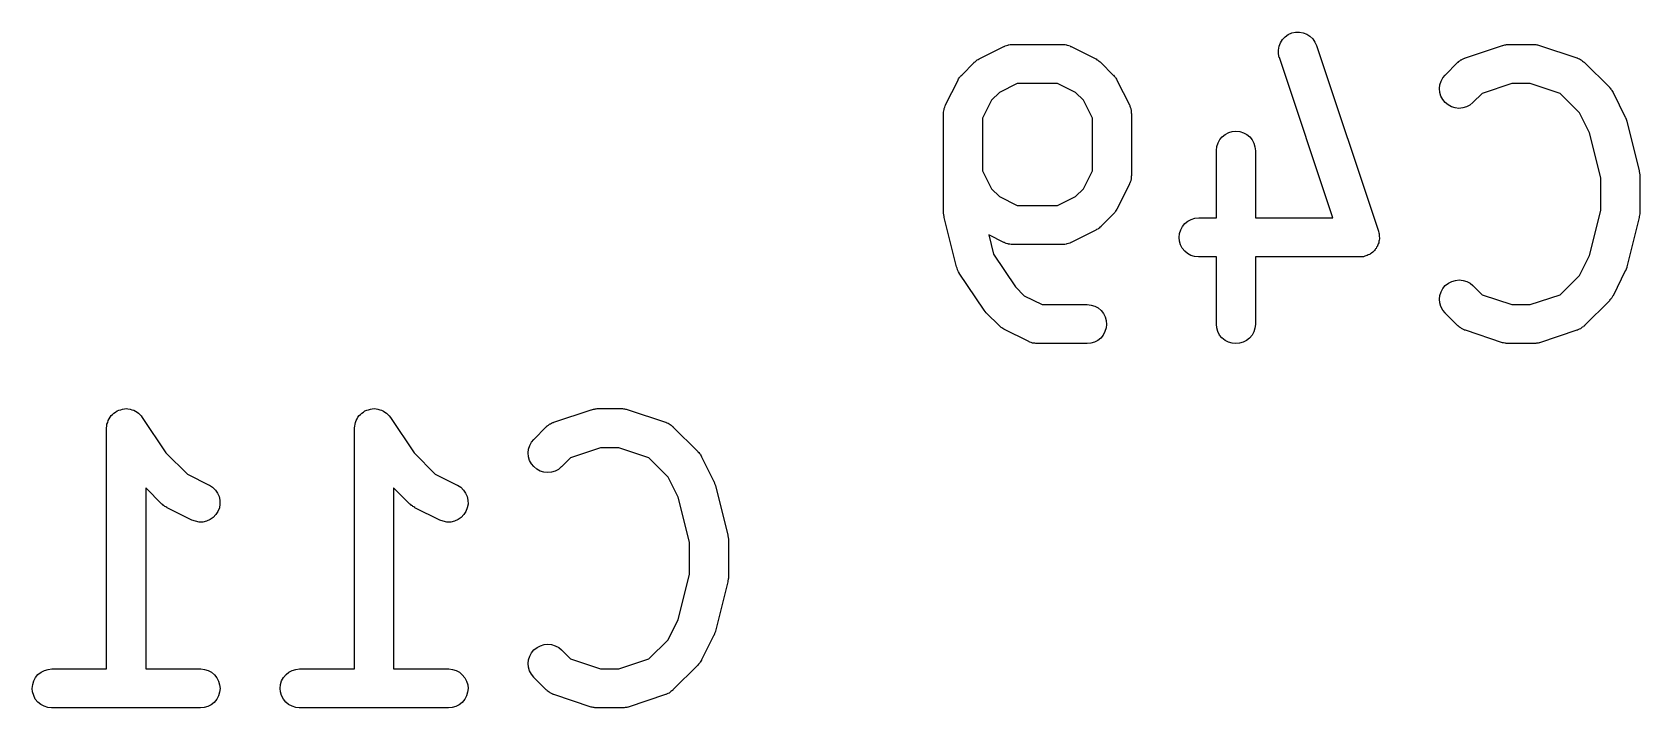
# Model space of a CAD drawing. Extents: x 131.3 to 160.3, y -137 to -94.4.
# Drawn here: x 134.96 to 141.14, y -105.93 to -103.33 of the extents above; entities that cross this region are included whole.
import ezdxf

# ---------------------------------------------------------------- set-up
doc = ezdxf.new("R2010")
doc.units = 0
doc.layers.add('BLACK', color=7, linetype='CONTINUOUS')

msp = doc.modelspace()

# ---------------------------------------------------------------- linework, layer by layer
at = {"layer": 'BLACK', "linetype": 'CONTINUOUS'}
for p, q in [((139.765, -103.358), (139.775, -103.348)), ((139.775, -103.348), (139.787, -103.339)), ((139.787, -103.339), (139.801, -103.333)), ((139.801, -103.333), (139.815, -103.33)), ((139.815, -103.33), (139.83, -103.33)), ((139.83, -103.33), (139.844, -103.333)), ((139.844, -103.333), (139.858, -103.338)), ((139.858, -103.338), (139.87, -103.346)), ((139.87, -103.346), (139.881, -103.356)), ((138.6, -103.433), (138.695, -103.385)), ((138.695, -103.385), (138.696, -103.385)), ((138.696, -103.385), (138.698, -103.384)), ((138.698, -103.384), (138.7, -103.383)), ((138.7, -103.383), (138.705, -103.382)), ((138.705, -103.382), (138.71, -103.38)), ((138.71, -103.38), (138.712, -103.379)), ((138.712, -103.379), (138.714, -103.379)), ((138.714, -103.379), (138.719, -103.378)), ((138.719, -103.378), (138.724, -103.378)), ((138.724, -103.378), (138.726, -103.378)), ((138.726, -103.378), (138.729, -103.377)), ((138.729, -103.377), (138.919, -103.377)), ((138.919, -103.377), (138.92, -103.377)), ((138.92, -103.377), (138.922, -103.378)), ((138.922, -103.378), (138.924, -103.378)), ((138.924, -103.378), (138.93, -103.378)), ((138.93, -103.378), (138.935, -103.379)), ((138.935, -103.379), (138.937, -103.38)), ((138.937, -103.38), (138.939, -103.38)), ((138.939, -103.38), (138.944, -103.382)), ((138.944, -103.382), (138.949, -103.383)), ((138.949, -103.383), (138.951, -103.385)), ((138.951, -103.385), (138.953, -103.385)), ((138.953, -103.385), (139.048, -103.433)), ((139.749, -103.399), (139.752, -103.384)), ((139.749, -103.413), (139.749, -103.399)), ((139.752, -103.427), (139.749, -103.413)), ((139.752, -103.384), (139.757, -103.371)), ((139.757, -103.371), (139.765, -103.358)), ((139.881, -103.356), (139.889, -103.368)), ((139.889, -103.368), (139.895, -103.381)), ((139.895, -103.381), (140.133, -104.095)), ((140.467, -103.429), (140.61, -103.381)), ((140.61, -103.381), (140.611, -103.381)), ((140.611, -103.381), (140.615, -103.38)), ((140.615, -103.38), (140.619, -103.379)), ((140.619, -103.379), (140.622, -103.379)), ((140.622, -103.379), (140.625, -103.378)), ((140.625, -103.378), (140.629, -103.378)), ((140.629, -103.378), (140.633, -103.377)), ((140.633, -103.377), (140.729, -103.377)), ((140.729, -103.377), (140.73, -103.377)), ((140.73, -103.377), (140.734, -103.378)), ((140.734, -103.378), (140.738, -103.378)), ((140.738, -103.378), (140.741, -103.379)), ((140.741, -103.379), (140.744, -103.379)), ((140.744, -103.379), (140.748, -103.38)), ((140.748, -103.38), (140.752, -103.381)), ((140.752, -103.381), (140.895, -103.429)), ((138.533, -103.495), (138.58, -103.447)), ((138.58, -103.447), (138.581, -103.446)), ((138.581, -103.446), (138.584, -103.444)), ((138.584, -103.444), (138.587, -103.441)), ((138.587, -103.441), (138.59, -103.439)), ((138.59, -103.439), (138.592, -103.437)), ((138.592, -103.437), (138.596, -103.435)), ((138.596, -103.435), (138.6, -103.433)), ((139.048, -103.433), (139.049, -103.433)), ((139.049, -103.433), (139.052, -103.436)), ((139.052, -103.436), (139.056, -103.438)), ((139.056, -103.438), (139.058, -103.44)), ((139.058, -103.44), (139.061, -103.441)), ((139.061, -103.441), (139.064, -103.444)), ((139.064, -103.444), (139.067, -103.447)), ((139.067, -103.447), (139.115, -103.495)), ((139.753, -103.428), (139.752, -103.427)), ((139.958, -104.044), (139.753, -103.428)), ((140.39, -103.495), (140.437, -103.447)), ((140.437, -103.447), (140.438, -103.446)), ((140.438, -103.446), (140.44, -103.445)), ((140.44, -103.445), (140.441, -103.443)), ((140.441, -103.443), (140.446, -103.44)), ((140.446, -103.44), (140.45, -103.437)), ((140.45, -103.437), (140.452, -103.436)), ((140.452, -103.436), (140.453, -103.435)), ((140.453, -103.435), (140.458, -103.433)), ((140.458, -103.433), (140.463, -103.43)), ((140.463, -103.43), (140.465, -103.43)), ((140.465, -103.43), (140.467, -103.429)), ((140.895, -103.429), (140.896, -103.429)), ((140.896, -103.429), (140.898, -103.43)), ((140.898, -103.43), (140.9, -103.431)), ((140.9, -103.431), (140.905, -103.433)), ((140.905, -103.433), (140.909, -103.435)), ((140.909, -103.435), (140.911, -103.437)), ((140.911, -103.437), (140.913, -103.438)), ((140.913, -103.438), (140.917, -103.441)), ((140.917, -103.441), (140.921, -103.444)), ((140.921, -103.444), (140.923, -103.446)), ((140.923, -103.446), (140.924, -103.447)), ((140.924, -103.447), (141.02, -103.542)), ((138.471, -103.609), (138.519, -103.514)), ((138.519, -103.513), (138.521, -103.51)), ((138.519, -103.514), (138.519, -103.513)), ((138.521, -103.51), (138.523, -103.506)), ((138.523, -103.506), (138.525, -103.503)), ((138.525, -103.503), (138.527, -103.501)), ((138.527, -103.501), (138.53, -103.498)), ((138.53, -103.498), (138.533, -103.495)), ((138.746, -103.527), (138.678, -103.562)), ((138.901, -103.527), (138.746, -103.527)), ((138.97, -103.562), (138.901, -103.527)), ((139.115, -103.495), (139.116, -103.495)), ((139.116, -103.495), (139.118, -103.499)), ((139.118, -103.499), (139.121, -103.502)), ((139.121, -103.502), (139.123, -103.504)), ((139.123, -103.504), (139.125, -103.507)), ((139.125, -103.507), (139.127, -103.511)), ((139.127, -103.511), (139.129, -103.514)), ((139.129, -103.514), (139.177, -103.609)), ((140.368, -103.547), (140.369, -103.533)), ((140.369, -103.533), (140.374, -103.519)), ((140.374, -103.519), (140.381, -103.506)), ((140.381, -103.506), (140.39, -103.495)), ((140.646, -103.527), (140.531, -103.566)), ((140.716, -103.527), (140.646, -103.527)), ((140.831, -103.566), (140.716, -103.527)), ((138.647, -103.592), (138.613, -103.661)), ((138.678, -103.562), (138.647, -103.592)), ((139, -103.592), (138.97, -103.562)), ((139.035, -103.661), (139, -103.592)), ((140.369, -103.562), (140.368, -103.547)), ((140.373, -103.576), (140.369, -103.562)), ((140.38, -103.589), (140.373, -103.576)), ((140.389, -103.6), (140.38, -103.589)), ((140.531, -103.566), (140.496, -103.601)), ((140.905, -103.64), (140.831, -103.566)), ((141.02, -103.542), (141.02, -103.543)), ((141.02, -103.543), (141.023, -103.546)), ((141.023, -103.546), (141.026, -103.549)), ((141.026, -103.549), (141.028, -103.552)), ((141.028, -103.552), (141.03, -103.554)), ((141.03, -103.554), (141.032, -103.558)), ((141.032, -103.558), (141.034, -103.562)), ((141.034, -103.562), (141.081, -103.657)), ((138.463, -103.637), (138.464, -103.632)), ((138.463, -103.64), (138.463, -103.637)), ((138.463, -103.642), (138.463, -103.64)), ((138.463, -103.643), (138.463, -103.642)), ((138.463, -104.024), (138.463, -103.643)), ((138.464, -103.632), (138.465, -103.627)), ((138.465, -103.625), (138.466, -103.623)), ((138.465, -103.627), (138.465, -103.625)), ((138.466, -103.623), (138.468, -103.618)), ((138.468, -103.618), (138.469, -103.613)), ((138.469, -103.613), (138.47, -103.611)), ((138.47, -103.611), (138.471, -103.609)), ((138.613, -103.661), (138.613, -103.863)), ((139.035, -103.863), (139.035, -103.661)), ((139.177, -103.609), (139.177, -103.61)), ((139.177, -103.61), (139.178, -103.612)), ((139.178, -103.612), (139.179, -103.614)), ((139.179, -103.614), (139.18, -103.619)), ((139.18, -103.619), (139.182, -103.624)), ((139.182, -103.624), (139.182, -103.626)), ((139.182, -103.626), (139.183, -103.628)), ((139.183, -103.628), (139.184, -103.633)), ((139.184, -103.633), (139.184, -103.638)), ((139.184, -103.638), (139.184, -103.641)), ((139.184, -103.641), (139.185, -103.643)), ((139.185, -103.643), (139.185, -103.881)), ((140.401, -103.61), (140.389, -103.6)), ((140.414, -103.617), (140.401, -103.61)), ((140.428, -103.621), (140.414, -103.617)), ((140.442, -103.623), (140.428, -103.621)), ((140.457, -103.621), (140.442, -103.623)), ((140.471, -103.617), (140.457, -103.621)), ((140.484, -103.611), (140.471, -103.617)), ((140.495, -103.601), (140.484, -103.611)), ((140.496, -103.601), (140.495, -103.601)), ((140.944, -103.717), (140.905, -103.64)), ((141.081, -103.657), (141.082, -103.658)), ((141.082, -103.658), (141.082, -103.658)), ((141.082, -103.658), (141.082, -103.658)), ((141.082, -103.658), (141.084, -103.665)), ((139.533, -103.732), (139.545, -103.723)), ((139.545, -103.723), (139.558, -103.716)), ((139.558, -103.716), (139.572, -103.712)), ((139.572, -103.712), (139.586, -103.711)), ((139.586, -103.711), (139.601, -103.712)), ((139.601, -103.712), (139.615, -103.717)), ((139.615, -103.717), (139.628, -103.724)), ((140.987, -103.89), (140.944, -103.717)), ((141.084, -103.665), (141.087, -103.672)), ((141.087, -103.672), (141.087, -103.672)), ((141.087, -103.672), (141.087, -103.672)), ((141.087, -103.672), (141.135, -103.863)), ((139.511, -103.785), (139.512, -103.77)), ((139.512, -103.77), (139.517, -103.756)), ((139.517, -103.756), (139.524, -103.743)), ((139.524, -103.743), (139.533, -103.732)), ((139.628, -103.724), (139.639, -103.733)), ((139.639, -103.733), (139.648, -103.744)), ((139.648, -103.744), (139.655, -103.757)), ((139.655, -103.757), (139.659, -103.771)), ((139.659, -103.771), (139.661, -103.786)), ((139.511, -103.786), (139.511, -103.785)), ((139.511, -104.044), (139.511, -103.786)), ((139.661, -103.786), (139.661, -104.044)), ((138.613, -103.863), (138.647, -103.932)), ((139, -103.932), (139.035, -103.863)), ((139.18, -103.906), (139.178, -103.91)), ((139.182, -103.901), (139.18, -103.906)), ((139.183, -103.897), (139.182, -103.899)), ((139.182, -103.899), (139.182, -103.901)), ((139.184, -103.886), (139.183, -103.891)), ((139.183, -103.891), (139.183, -103.897)), ((139.185, -103.882), (139.184, -103.884)), ((139.184, -103.884), (139.184, -103.886)), ((139.185, -103.881), (139.185, -103.882)), ((140.987, -104.015), (140.987, -103.89)), ((141.135, -103.863), (141.135, -103.864)), ((141.135, -103.864), (141.135, -103.865)), ((141.135, -103.865), (141.135, -103.866)), ((141.135, -103.866), (141.136, -103.872)), ((141.136, -103.872), (141.137, -103.878)), ((141.137, -103.878), (141.137, -103.88)), ((141.137, -103.88), (141.137, -103.881)), ((141.137, -103.881), (141.137, -104.024)), ((138.647, -103.932), (138.678, -103.962)), ((138.678, -103.962), (138.746, -103.996)), ((138.901, -103.996), (138.97, -103.962)), ((138.97, -103.962), (139, -103.932)), ((139.177, -103.914), (139.129, -104.01)), ((139.178, -103.91), (139.177, -103.912)), ((139.177, -103.912), (139.177, -103.914)), ((138.463, -104.025), (138.463, -104.024)), ((138.463, -104.026), (138.463, -104.025)), ((138.464, -104.032), (138.463, -104.026)), ((138.746, -103.996), (138.901, -103.996)), ((139.115, -104.029), (139.067, -104.077)), ((139.118, -104.026), (139.115, -104.029)), ((139.121, -104.023), (139.118, -104.026)), ((139.122, -104.02), (139.121, -104.023)), ((139.124, -104.018), (139.122, -104.02)), ((139.126, -104.014), (139.124, -104.018)), ((139.129, -104.011), (139.126, -104.014)), ((139.129, -104.01), (139.129, -104.011)), ((140.944, -104.188), (140.987, -104.015)), ((141.137, -104.028), (141.136, -104.033)), ((141.137, -104.024), (141.137, -104.025)), ((141.137, -104.025), (141.137, -104.026)), ((141.137, -104.026), (141.137, -104.028)), ((138.465, -104.038), (138.464, -104.032)), ((138.465, -104.04), (138.465, -104.038)), ((138.465, -104.041), (138.465, -104.04)), ((138.465, -104.042), (138.465, -104.041)), ((138.513, -104.232), (138.465, -104.042)), ((139.048, -104.091), (138.953, -104.139)), ((139.051, -104.089), (139.048, -104.091)), ((139.055, -104.087), (139.051, -104.089)), ((139.058, -104.085), (139.055, -104.087)), ((139.06, -104.083), (139.058, -104.085)), ((139.063, -104.08), (139.06, -104.083)), ((139.067, -104.078), (139.063, -104.08)), ((139.067, -104.077), (139.067, -104.078)), ((139.369, -104.104), (139.374, -104.09)), ((139.374, -104.09), (139.381, -104.077)), ((139.381, -104.077), (139.39, -104.066)), ((139.39, -104.066), (139.401, -104.057)), ((139.401, -104.057), (139.414, -104.05)), ((139.414, -104.05), (139.428, -104.045)), ((139.428, -104.045), (139.443, -104.044)), ((139.443, -104.044), (139.511, -104.044)), ((139.661, -104.044), (139.958, -104.044)), ((141.135, -104.042), (141.087, -104.232)), ((141.136, -104.033), (141.135, -104.039)), ((141.135, -104.039), (141.135, -104.041)), ((141.135, -104.041), (141.135, -104.042)), ((138.695, -104.139), (138.637, -104.109)), ((138.637, -104.109), (138.655, -104.183)), ((138.697, -104.139), (138.695, -104.139)), ((138.699, -104.14), (138.697, -104.139)), ((138.704, -104.142), (138.699, -104.14)), ((138.709, -104.144), (138.704, -104.142)), ((138.711, -104.144), (138.709, -104.144)), ((138.713, -104.145), (138.711, -104.144)), ((138.718, -104.145), (138.713, -104.145)), ((138.723, -104.146), (138.718, -104.145)), ((138.725, -104.146), (138.723, -104.146)), ((138.728, -104.146), (138.725, -104.146)), ((138.729, -104.146), (138.728, -104.146)), ((138.919, -104.146), (138.729, -104.146)), ((138.921, -104.146), (138.919, -104.146)), ((138.923, -104.146), (138.921, -104.146)), ((138.929, -104.146), (138.923, -104.146)), ((138.934, -104.145), (138.929, -104.146)), ((138.936, -104.144), (138.934, -104.145)), ((138.938, -104.144), (138.936, -104.144)), ((138.943, -104.142), (138.938, -104.144)), ((138.948, -104.141), (138.943, -104.142)), ((138.95, -104.14), (138.948, -104.141)), ((138.952, -104.139), (138.95, -104.14)), ((138.953, -104.139), (138.952, -104.139)), ((139.368, -104.119), (139.369, -104.104)), ((139.369, -104.133), (139.368, -104.119)), ((139.373, -104.147), (139.369, -104.133)), ((139.38, -104.16), (139.373, -104.147)), ((140.129, -104.153), (140.126, -104.157)), ((140.13, -104.151), (140.129, -104.153)), ((140.131, -104.148), (140.13, -104.151)), ((140.132, -104.144), (140.131, -104.148)), ((140.134, -104.14), (140.132, -104.144)), ((140.133, -104.095), (140.133, -104.096)), ((140.133, -104.096), (140.134, -104.101)), ((140.134, -104.101), (140.136, -104.105)), ((140.135, -104.137), (140.134, -104.14)), ((140.136, -104.13), (140.135, -104.134)), ((140.135, -104.134), (140.135, -104.137)), ((140.136, -104.105), (140.136, -104.108)), ((140.136, -104.108), (140.136, -104.111)), ((140.136, -104.111), (140.136, -104.115)), ((140.136, -104.115), (140.137, -104.12)), ((140.137, -104.125), (140.136, -104.13)), ((140.137, -104.12), (140.137, -104.122)), ((140.137, -104.122), (140.137, -104.125)), ((138.655, -104.183), (138.739, -104.309)), ((139.389, -104.172), (139.38, -104.16)), ((139.4, -104.181), (139.389, -104.172)), ((139.413, -104.188), (139.4, -104.181)), ((139.427, -104.192), (139.413, -104.188)), ((139.442, -104.194), (139.427, -104.192)), ((139.443, -104.194), (139.442, -104.194)), ((139.511, -104.194), (139.443, -104.194)), ((139.511, -104.452), (139.511, -104.194)), ((140.062, -104.194), (139.661, -104.194)), ((139.661, -104.194), (139.661, -104.452)), ((140.066, -104.194), (140.062, -104.194)), ((140.071, -104.194), (140.066, -104.194)), ((140.074, -104.193), (140.071, -104.194)), ((140.076, -104.193), (140.074, -104.193)), ((140.081, -104.191), (140.076, -104.193)), ((140.085, -104.19), (140.081, -104.191)), ((140.088, -104.189), (140.085, -104.19)), ((140.09, -104.188), (140.088, -104.189)), ((140.094, -104.186), (140.09, -104.188)), ((140.099, -104.184), (140.094, -104.186)), ((140.101, -104.183), (140.099, -104.184)), ((140.103, -104.182), (140.101, -104.183)), ((140.107, -104.179), (140.103, -104.182)), ((140.111, -104.176), (140.107, -104.179)), ((140.113, -104.174), (140.111, -104.176)), ((140.115, -104.172), (140.113, -104.174)), ((140.118, -104.169), (140.115, -104.172)), ((140.121, -104.166), (140.118, -104.169)), ((140.122, -104.163), (140.121, -104.166)), ((140.124, -104.161), (140.122, -104.163)), ((140.126, -104.157), (140.124, -104.161)), ((140.905, -104.265), (140.944, -104.188)), ((138.515, -104.237), (138.513, -104.232)), ((138.516, -104.242), (138.515, -104.237)), ((138.517, -104.244), (138.516, -104.242)), ((138.518, -104.246), (138.517, -104.244)), ((138.52, -104.251), (138.518, -104.246)), ((138.523, -104.255), (138.52, -104.251)), ((138.523, -104.256), (138.523, -104.255)), ((138.619, -104.399), (138.523, -104.256)), ((140.831, -104.339), (140.905, -104.265)), ((141.081, -104.248), (141.034, -104.343)), ((141.082, -104.247), (141.081, -104.248)), ((141.081, -104.248), (141.081, -104.248)), ((141.084, -104.241), (141.082, -104.247)), ((141.087, -104.234), (141.084, -104.241)), ((141.087, -104.232), (141.087, -104.233)), ((141.087, -104.233), (141.087, -104.234)), ((141.087, -104.234), (141.087, -104.234)), ((138.739, -104.309), (138.773, -104.343)), ((140.369, -104.342), (140.374, -104.328)), ((140.374, -104.328), (140.381, -104.315)), ((140.381, -104.315), (140.39, -104.304)), ((140.39, -104.304), (140.402, -104.295)), ((140.402, -104.295), (140.415, -104.288)), ((140.415, -104.288), (140.429, -104.284)), ((140.429, -104.284), (140.443, -104.282)), ((140.443, -104.282), (140.458, -104.284)), ((140.458, -104.284), (140.472, -104.288)), ((140.472, -104.288), (140.485, -104.295)), ((140.485, -104.295), (140.496, -104.304)), ((140.496, -104.304), (140.531, -104.339)), ((140.531, -104.339), (140.646, -104.377)), ((140.716, -104.377), (140.831, -104.339)), ((138.623, -104.404), (138.619, -104.399)), ((138.773, -104.343), (138.842, -104.377)), ((138.842, -104.377), (139.014, -104.377)), ((139.014, -104.377), (139.015, -104.377)), ((139.015, -104.377), (139.03, -104.379)), ((139.03, -104.379), (139.044, -104.383)), ((139.044, -104.383), (139.057, -104.39)), ((139.057, -104.39), (139.068, -104.4)), ((139.068, -104.4), (139.077, -104.411)), ((140.368, -104.356), (140.369, -104.342)), ((140.369, -104.371), (140.368, -104.356)), ((140.373, -104.385), (140.369, -104.371)), ((140.38, -104.398), (140.373, -104.385)), ((140.389, -104.409), (140.38, -104.398)), ((140.646, -104.377), (140.716, -104.377)), ((141.02, -104.363), (140.924, -104.458)), ((141.022, -104.359), (141.02, -104.363)), ((141.025, -104.356), (141.022, -104.359)), ((141.027, -104.354), (141.025, -104.356)), ((141.029, -104.351), (141.027, -104.354)), ((141.031, -104.348), (141.029, -104.351)), ((141.033, -104.344), (141.031, -104.348)), ((141.034, -104.343), (141.033, -104.344)), ((138.627, -104.409), (138.623, -104.404)), ((138.628, -104.41), (138.627, -104.409)), ((138.676, -104.458), (138.628, -104.41)), ((138.628, -104.41), (138.628, -104.41)), ((138.628, -104.41), (138.628, -104.41)), ((138.628, -104.41), (138.628, -104.41)), ((138.679, -104.46), (138.676, -104.458)), ((138.682, -104.463), (138.679, -104.46)), ((138.684, -104.465), (138.682, -104.463)), ((139.077, -104.411), (139.084, -104.424)), ((139.084, -104.424), (139.088, -104.438)), ((139.088, -104.438), (139.089, -104.453)), ((139.089, -104.453), (139.088, -104.467)), ((139.512, -104.467), (139.511, -104.452)), ((139.661, -104.453), (139.659, -104.468)), ((139.661, -104.452), (139.661, -104.453)), ((140.39, -104.41), (140.389, -104.409)), ((140.437, -104.458), (140.39, -104.41)), ((140.439, -104.459), (140.437, -104.458)), ((140.441, -104.461), (140.439, -104.459)), ((140.445, -104.464), (140.441, -104.461)), ((140.449, -104.467), (140.445, -104.464)), ((140.916, -104.464), (140.912, -104.468)), ((140.92, -104.462), (140.916, -104.464)), ((140.922, -104.46), (140.92, -104.462)), ((140.924, -104.459), (140.922, -104.46)), ((140.924, -104.458), (140.924, -104.459)), ((138.687, -104.467), (138.684, -104.465)), ((138.691, -104.469), (138.687, -104.467)), ((138.694, -104.471), (138.691, -104.469)), ((138.695, -104.472), (138.694, -104.471)), ((138.79, -104.519), (138.695, -104.472)), ((138.792, -104.52), (138.79, -104.519)), ((138.794, -104.521), (138.792, -104.52)), ((138.799, -104.523), (138.794, -104.521)), ((138.804, -104.525), (138.799, -104.523)), ((138.806, -104.525), (138.804, -104.525)), ((138.808, -104.526), (138.806, -104.525)), ((139.043, -104.522), (139.029, -104.526)), ((139.056, -104.515), (139.043, -104.522)), ((139.067, -104.506), (139.056, -104.515)), ((139.076, -104.494), (139.067, -104.506)), ((139.083, -104.481), (139.076, -104.494)), ((139.088, -104.467), (139.083, -104.481)), ((139.516, -104.481), (139.512, -104.467)), ((139.523, -104.494), (139.516, -104.481)), ((139.532, -104.505), (139.523, -104.494)), ((139.544, -104.515), (139.532, -104.505)), ((139.557, -104.522), (139.544, -104.515)), ((139.571, -104.526), (139.557, -104.522)), ((139.614, -104.522), (139.6, -104.526)), ((139.627, -104.515), (139.614, -104.522)), ((139.638, -104.506), (139.627, -104.515)), ((139.648, -104.495), (139.638, -104.506)), ((139.655, -104.482), (139.648, -104.495)), ((139.659, -104.468), (139.655, -104.482)), ((140.451, -104.468), (140.449, -104.467)), ((140.452, -104.469), (140.451, -104.468)), ((140.457, -104.472), (140.452, -104.469)), ((140.462, -104.474), (140.457, -104.472)), ((140.464, -104.475), (140.462, -104.474)), ((140.466, -104.476), (140.464, -104.475)), ((140.467, -104.476), (140.466, -104.476)), ((140.61, -104.524), (140.467, -104.476)), ((140.614, -104.524), (140.61, -104.524)), ((140.618, -104.526), (140.614, -104.524)), ((140.747, -104.525), (140.743, -104.526)), ((140.751, -104.524), (140.747, -104.525)), ((140.752, -104.524), (140.751, -104.524)), ((140.895, -104.476), (140.752, -104.524)), ((140.897, -104.475), (140.895, -104.476)), ((140.899, -104.474), (140.897, -104.475)), ((140.904, -104.472), (140.899, -104.474)), ((140.909, -104.47), (140.904, -104.472)), ((140.91, -104.469), (140.909, -104.47)), ((140.912, -104.468), (140.91, -104.469)), ((138.813, -104.526), (138.808, -104.526)), ((138.818, -104.527), (138.813, -104.526)), ((138.821, -104.527), (138.818, -104.527)), ((138.823, -104.527), (138.821, -104.527)), ((138.824, -104.527), (138.823, -104.527)), ((139.014, -104.527), (138.824, -104.527)), ((139.029, -104.526), (139.014, -104.527)), ((139.585, -104.527), (139.571, -104.526)), ((139.6, -104.526), (139.585, -104.527)), ((140.621, -104.526), (140.618, -104.526)), ((140.624, -104.527), (140.621, -104.526)), ((140.628, -104.527), (140.624, -104.527)), ((140.632, -104.527), (140.628, -104.527)), ((140.633, -104.527), (140.632, -104.527)), ((140.729, -104.527), (140.633, -104.527)), ((140.733, -104.527), (140.729, -104.527)), ((140.737, -104.527), (140.733, -104.527)), ((140.74, -104.526), (140.737, -104.527)), ((140.743, -104.526), (140.74, -104.526)), ((135.25, -104.837), (135.253, -104.83)), ((135.253, -104.83), (135.255, -104.823)), ((135.255, -104.823), (135.259, -104.816)), ((135.255, -104.823), (135.255, -104.823)), ((135.255, -104.823), (135.255, -104.823)), ((135.259, -104.816), (135.262, -104.81)), ((135.262, -104.81), (135.267, -104.804)), ((135.262, -104.81), (135.262, -104.81)), ((135.262, -104.81), (135.262, -104.81)), ((135.267, -104.804), (135.271, -104.799)), ((135.271, -104.799), (135.277, -104.794)), ((135.271, -104.799), (135.271, -104.799)), ((135.271, -104.799), (135.271, -104.799)), ((135.277, -104.794), (135.283, -104.79)), ((135.283, -104.79), (135.289, -104.786)), ((135.283, -104.79), (135.283, -104.79)), ((135.283, -104.79), (135.283, -104.79)), ((135.289, -104.786), (135.296, -104.783)), ((135.296, -104.783), (135.303, -104.781)), ((135.296, -104.783), (135.296, -104.783)), ((135.296, -104.783), (135.296, -104.783)), ((135.303, -104.781), (135.31, -104.779)), ((135.31, -104.779), (135.317, -104.778)), ((135.31, -104.779), (135.31, -104.779)), ((135.31, -104.779), (135.31, -104.779)), ((135.317, -104.778), (135.324, -104.777)), ((135.324, -104.777), (135.324, -104.777)), ((135.324, -104.777), (135.331, -104.778)), ((135.324, -104.777), (135.324, -104.777)), ((135.331, -104.778), (135.339, -104.779)), ((135.339, -104.779), (135.339, -104.779)), ((135.339, -104.779), (135.339, -104.779)), ((135.339, -104.779), (135.346, -104.781)), ((135.346, -104.781), (135.353, -104.783)), ((135.353, -104.783), (135.353, -104.783)), ((135.353, -104.783), (135.353, -104.783)), ((135.353, -104.783), (135.36, -104.787)), ((135.36, -104.787), (135.366, -104.79)), ((135.366, -104.79), (135.366, -104.79)), ((135.366, -104.79), (135.366, -104.79)), ((135.366, -104.79), (135.371, -104.795)), ((135.371, -104.795), (135.377, -104.799)), ((135.377, -104.799), (135.377, -104.799)), ((135.377, -104.799), (135.377, -104.8)), ((135.377, -104.8), (135.382, -104.805)), ((135.382, -104.805), (135.386, -104.811)), ((135.386, -104.811), (135.477, -104.947)), ((136.203, -104.837), (136.205, -104.83)), ((136.205, -104.83), (136.207, -104.823)), ((136.207, -104.823), (136.211, -104.816)), ((136.207, -104.823), (136.207, -104.823)), ((136.207, -104.823), (136.207, -104.823)), ((136.211, -104.816), (136.214, -104.81)), ((136.214, -104.81), (136.219, -104.804)), ((136.214, -104.81), (136.214, -104.81)), ((136.214, -104.81), (136.214, -104.81)), ((136.219, -104.804), (136.224, -104.799)), ((136.224, -104.799), (136.229, -104.794)), ((136.224, -104.799), (136.224, -104.799)), ((136.224, -104.799), (136.224, -104.799)), ((136.229, -104.794), (136.235, -104.79)), ((136.235, -104.79), (136.241, -104.786)), ((136.235, -104.79), (136.235, -104.79)), ((136.235, -104.79), (136.235, -104.79)), ((136.241, -104.786), (136.248, -104.783)), ((136.248, -104.783), (136.255, -104.781)), ((136.248, -104.783), (136.248, -104.783)), ((136.248, -104.783), (136.248, -104.783)), ((136.255, -104.781), (136.262, -104.779)), ((136.262, -104.779), (136.269, -104.778)), ((136.262, -104.779), (136.262, -104.779)), ((136.262, -104.779), (136.262, -104.779)), ((136.269, -104.778), (136.277, -104.777)), ((136.277, -104.777), (136.277, -104.777)), ((136.277, -104.777), (136.284, -104.778)), ((136.277, -104.777), (136.277, -104.777)), ((136.284, -104.778), (136.291, -104.779)), ((136.291, -104.779), (136.291, -104.779)), ((136.291, -104.779), (136.291, -104.779)), ((136.291, -104.779), (136.298, -104.781)), ((136.298, -104.781), (136.305, -104.783)), ((136.305, -104.783), (136.305, -104.783)), ((136.305, -104.783), (136.305, -104.783)), ((136.305, -104.783), (136.312, -104.787)), ((136.312, -104.787), (136.318, -104.79)), ((136.318, -104.79), (136.318, -104.79)), ((136.318, -104.79), (136.318, -104.79)), ((136.318, -104.79), (136.324, -104.795)), ((136.324, -104.795), (136.329, -104.799)), ((136.329, -104.799), (136.329, -104.799)), ((136.329, -104.799), (136.329, -104.8)), ((136.329, -104.8), (136.334, -104.805)), ((136.334, -104.805), (136.339, -104.811)), ((136.339, -104.811), (136.43, -104.947)), ((136.953, -104.835), (136.958, -104.833)), ((136.958, -104.833), (136.963, -104.83)), ((136.963, -104.83), (136.965, -104.83)), ((136.965, -104.83), (136.967, -104.829)), ((136.967, -104.829), (137.11, -104.781)), ((137.11, -104.781), (137.111, -104.781)), ((137.111, -104.781), (137.115, -104.78)), ((137.115, -104.78), (137.119, -104.779)), ((137.119, -104.779), (137.122, -104.779)), ((137.122, -104.779), (137.125, -104.778)), ((137.125, -104.778), (137.129, -104.778)), ((137.129, -104.778), (137.133, -104.777)), ((137.133, -104.777), (137.229, -104.777)), ((137.229, -104.777), (137.23, -104.777)), ((137.23, -104.777), (137.234, -104.778)), ((137.234, -104.778), (137.238, -104.778)), ((137.238, -104.778), (137.241, -104.779)), ((137.241, -104.779), (137.244, -104.779)), ((137.244, -104.779), (137.248, -104.78)), ((137.248, -104.78), (137.252, -104.781)), ((137.252, -104.781), (137.395, -104.829)), ((137.395, -104.829), (137.396, -104.829)), ((137.396, -104.829), (137.398, -104.83)), ((137.398, -104.83), (137.4, -104.831)), ((137.4, -104.831), (137.405, -104.833)), ((137.405, -104.833), (137.409, -104.835)), ((135.249, -104.851), (135.25, -104.844)), ((135.249, -104.852), (135.249, -104.851)), ((135.249, -104.851), (135.249, -104.851)), ((135.249, -104.851), (135.249, -104.851)), ((135.249, -104.851), (135.249, -104.851)), ((135.249, -105.777), (135.249, -104.852)), ((135.25, -104.844), (135.25, -104.837)), ((135.25, -104.837), (135.25, -104.837)), ((135.25, -104.837), (135.25, -104.837)), ((136.201, -104.851), (136.202, -104.844)), ((136.201, -104.852), (136.201, -104.851)), ((136.201, -104.851), (136.201, -104.851)), ((136.201, -104.851), (136.201, -104.851)), ((136.201, -104.851), (136.201, -104.851)), ((136.201, -105.777), (136.201, -104.852)), ((136.202, -104.844), (136.203, -104.837)), ((136.203, -104.837), (136.203, -104.837)), ((136.203, -104.837), (136.203, -104.837)), ((136.881, -104.906), (136.89, -104.895)), ((136.89, -104.895), (136.937, -104.847)), ((136.937, -104.847), (136.938, -104.846)), ((136.938, -104.846), (136.94, -104.845)), ((136.94, -104.845), (136.941, -104.843)), ((136.941, -104.843), (136.946, -104.84)), ((136.946, -104.84), (136.95, -104.837)), ((136.95, -104.837), (136.952, -104.836)), ((136.952, -104.836), (136.953, -104.835)), ((137.409, -104.835), (137.411, -104.837)), ((137.411, -104.837), (137.413, -104.838)), ((137.413, -104.838), (137.417, -104.841)), ((137.417, -104.841), (137.421, -104.844)), ((137.421, -104.844), (137.423, -104.846)), ((137.423, -104.846), (137.424, -104.847)), ((137.424, -104.847), (137.52, -104.942)), ((135.477, -104.947), (135.559, -105.029)), ((136.43, -104.947), (136.511, -105.029)), ((136.868, -104.947), (136.869, -104.933)), ((136.869, -104.962), (136.868, -104.947)), ((136.869, -104.933), (136.874, -104.919)), ((136.874, -104.919), (136.881, -104.906)), ((137.146, -104.927), (137.031, -104.966)), ((137.216, -104.927), (137.146, -104.927)), ((137.331, -104.966), (137.216, -104.927)), ((137.52, -104.942), (137.52, -104.943)), ((137.52, -104.943), (137.523, -104.946)), ((137.523, -104.946), (137.526, -104.949)), ((137.526, -104.949), (137.528, -104.952)), ((137.528, -104.952), (137.53, -104.954)), ((137.53, -104.954), (137.532, -104.958)), ((137.532, -104.958), (137.534, -104.962)), ((136.873, -104.976), (136.869, -104.962)), ((136.88, -104.989), (136.873, -104.976)), ((136.889, -105), (136.88, -104.989)), ((136.901, -105.01), (136.889, -105)), ((136.914, -105.017), (136.901, -105.01)), ((136.928, -105.021), (136.914, -105.017)), ((136.971, -105.017), (136.957, -105.021)), ((136.984, -105.011), (136.971, -105.017)), ((136.995, -105.001), (136.984, -105.011)), ((136.996, -105.001), (136.995, -105.001)), ((137.031, -104.966), (136.996, -105.001)), ((137.405, -105.04), (137.331, -104.966)), ((137.534, -104.962), (137.581, -105.057)), ((135.461, -105.144), (135.399, -105.081)), ((135.399, -105.081), (135.399, -105.777)), ((135.559, -105.029), (135.643, -105.071)), ((135.643, -105.071), (135.644, -105.071)), ((135.644, -105.071), (135.656, -105.079)), ((135.656, -105.079), (135.667, -105.09)), ((136.414, -105.144), (136.351, -105.081)), ((136.351, -105.081), (136.351, -105.777)), ((136.511, -105.029), (136.595, -105.071)), ((136.595, -105.071), (136.596, -105.071)), ((136.596, -105.071), (136.609, -105.079)), ((136.609, -105.079), (136.619, -105.09)), ((136.942, -105.023), (136.928, -105.021)), ((136.957, -105.021), (136.942, -105.023)), ((137.444, -105.117), (137.405, -105.04)), ((137.581, -105.057), (137.582, -105.058)), ((137.582, -105.058), (137.582, -105.058)), ((137.582, -105.058), (137.582, -105.058)), ((137.582, -105.058), (137.584, -105.065)), ((137.584, -105.065), (137.587, -105.072)), ((137.587, -105.072), (137.587, -105.072)), ((137.587, -105.072), (137.587, -105.072)), ((137.587, -105.072), (137.635, -105.263)), ((135.667, -105.09), (135.675, -105.102)), ((135.675, -105.102), (135.681, -105.115)), ((135.681, -105.115), (135.684, -105.129)), ((135.684, -105.129), (135.684, -105.144)), ((136.619, -105.09), (136.627, -105.102)), ((136.627, -105.102), (136.633, -105.115)), ((136.633, -105.115), (136.636, -105.129)), ((136.636, -105.129), (136.637, -105.144)), ((137.487, -105.29), (137.444, -105.117)), ((135.465, -105.146), (135.461, -105.144)), ((135.468, -105.149), (135.465, -105.146)), ((135.47, -105.151), (135.468, -105.149)), ((135.473, -105.153), (135.47, -105.151)), ((135.476, -105.155), (135.473, -105.153)), ((135.48, -105.157), (135.476, -105.155)), ((135.481, -105.158), (135.48, -105.157)), ((135.576, -105.205), (135.481, -105.158)), ((135.646, -105.203), (135.633, -105.209)), ((135.658, -105.195), (135.646, -105.203)), ((135.668, -105.184), (135.658, -105.195)), ((135.676, -105.172), (135.668, -105.184)), ((135.682, -105.158), (135.676, -105.172)), ((135.684, -105.144), (135.682, -105.158)), ((136.417, -105.146), (136.414, -105.144)), ((136.42, -105.149), (136.417, -105.146)), ((136.423, -105.151), (136.42, -105.149)), ((136.425, -105.153), (136.423, -105.151)), ((136.429, -105.155), (136.425, -105.153)), ((136.432, -105.157), (136.429, -105.155)), ((136.433, -105.158), (136.432, -105.157)), ((136.528, -105.205), (136.433, -105.158)), ((136.599, -105.203), (136.585, -105.209)), ((136.611, -105.195), (136.599, -105.203)), ((136.621, -105.184), (136.611, -105.195)), ((136.629, -105.172), (136.621, -105.184)), ((136.634, -105.158), (136.629, -105.172)), ((136.637, -105.144), (136.634, -105.158)), ((135.59, -105.21), (135.576, -105.205)), ((135.604, -105.213), (135.59, -105.21)), ((135.619, -105.213), (135.604, -105.213)), ((135.633, -105.209), (135.619, -105.213)), ((136.542, -105.21), (136.528, -105.205)), ((136.556, -105.213), (136.542, -105.21)), ((136.571, -105.213), (136.556, -105.213)), ((136.585, -105.209), (136.571, -105.213)), ((137.635, -105.263), (137.635, -105.264)), ((137.635, -105.264), (137.635, -105.265)), ((137.635, -105.265), (137.635, -105.266)), ((137.635, -105.266), (137.636, -105.272)), ((137.487, -105.415), (137.487, -105.29)), ((137.636, -105.272), (137.637, -105.278)), ((137.637, -105.278), (137.637, -105.28)), ((137.637, -105.28), (137.637, -105.281)), ((137.637, -105.281), (137.637, -105.424)), ((137.444, -105.588), (137.487, -105.415)), ((137.635, -105.442), (137.587, -105.632)), ((137.636, -105.433), (137.635, -105.439)), ((137.635, -105.439), (137.635, -105.441)), ((137.635, -105.441), (137.635, -105.442)), ((137.637, -105.428), (137.636, -105.433)), ((137.637, -105.424), (137.637, -105.425)), ((137.637, -105.425), (137.637, -105.426)), ((137.637, -105.426), (137.637, -105.428)), ((137.405, -105.665), (137.444, -105.588)), ((137.587, -105.634), (137.584, -105.641)), ((137.587, -105.632), (137.587, -105.633)), ((137.587, -105.633), (137.587, -105.634)), ((137.587, -105.634), (137.587, -105.634)), ((136.89, -105.704), (136.902, -105.695)), ((136.902, -105.695), (136.915, -105.688)), ((136.915, -105.688), (136.929, -105.684)), ((136.929, -105.684), (136.943, -105.682)), ((136.943, -105.682), (136.958, -105.684)), ((136.958, -105.684), (136.972, -105.688)), ((136.972, -105.688), (136.985, -105.695)), ((136.985, -105.695), (136.996, -105.704)), ((137.331, -105.739), (137.405, -105.665)), ((137.581, -105.648), (137.534, -105.743)), ((137.582, -105.647), (137.581, -105.648)), ((137.581, -105.648), (137.581, -105.648)), ((137.584, -105.641), (137.582, -105.647)), ((136.868, -105.756), (136.869, -105.742)), ((136.869, -105.771), (136.868, -105.756)), ((136.869, -105.742), (136.874, -105.728)), ((136.874, -105.728), (136.881, -105.715)), ((136.881, -105.715), (136.89, -105.704)), ((136.996, -105.704), (137.031, -105.739)), ((137.031, -105.739), (137.146, -105.777)), ((137.216, -105.777), (137.331, -105.739)), ((137.522, -105.759), (137.52, -105.763)), ((137.525, -105.756), (137.522, -105.759)), ((137.527, -105.754), (137.525, -105.756)), ((137.529, -105.751), (137.527, -105.754)), ((137.531, -105.748), (137.529, -105.751)), ((137.533, -105.744), (137.531, -105.748)), ((137.534, -105.743), (137.533, -105.744)), ((134.969, -105.823), (134.976, -105.81)), ((134.976, -105.81), (134.985, -105.799)), ((134.985, -105.799), (134.997, -105.79)), ((134.997, -105.79), (135.01, -105.783)), ((135.01, -105.783), (135.024, -105.779)), ((135.024, -105.779), (135.038, -105.777)), ((135.038, -105.777), (135.249, -105.777)), ((135.399, -105.777), (135.61, -105.777)), ((135.61, -105.777), (135.611, -105.777)), ((135.611, -105.777), (135.625, -105.779)), ((135.625, -105.779), (135.639, -105.783)), ((135.639, -105.783), (135.652, -105.79)), ((135.652, -105.79), (135.663, -105.8)), ((135.663, -105.8), (135.672, -105.811)), ((135.672, -105.811), (135.679, -105.824)), ((135.921, -105.823), (135.928, -105.81)), ((135.928, -105.81), (135.938, -105.799)), ((135.938, -105.799), (135.949, -105.79)), ((135.949, -105.79), (135.962, -105.783)), ((135.962, -105.783), (135.976, -105.779)), ((135.976, -105.779), (135.99, -105.777)), ((135.99, -105.777), (136.201, -105.777)), ((136.351, -105.777), (136.562, -105.777)), ((136.562, -105.777), (136.563, -105.777)), ((136.563, -105.777), (136.577, -105.779)), ((136.577, -105.779), (136.591, -105.783)), ((136.591, -105.783), (136.604, -105.79)), ((136.604, -105.79), (136.615, -105.8)), ((136.615, -105.8), (136.625, -105.811)), ((136.625, -105.811), (136.631, -105.824)), ((136.873, -105.785), (136.869, -105.771)), ((136.88, -105.798), (136.873, -105.785)), ((136.889, -105.809), (136.88, -105.798)), ((136.89, -105.81), (136.889, -105.809)), ((136.937, -105.858), (136.89, -105.81)), ((137.146, -105.777), (137.216, -105.777)), ((137.52, -105.763), (137.424, -105.858)), ((134.963, -105.852), (134.965, -105.837)), ((134.964, -105.866), (134.963, -105.852)), ((134.969, -105.88), (134.964, -105.866)), ((134.965, -105.837), (134.969, -105.823)), ((134.975, -105.893), (134.969, -105.88)), ((135.679, -105.881), (135.672, -105.894)), ((135.679, -105.824), (135.683, -105.838)), ((135.683, -105.867), (135.679, -105.881)), ((135.683, -105.838), (135.685, -105.853)), ((135.685, -105.853), (135.683, -105.867)), ((135.915, -105.852), (135.917, -105.837)), ((135.917, -105.866), (135.915, -105.852)), ((135.917, -105.837), (135.921, -105.823)), ((135.921, -105.88), (135.917, -105.866)), ((135.928, -105.893), (135.921, -105.88)), ((136.631, -105.881), (136.624, -105.894)), ((136.631, -105.824), (136.636, -105.838)), ((136.635, -105.867), (136.631, -105.881)), ((136.637, -105.853), (136.635, -105.867)), ((136.636, -105.838), (136.637, -105.853)), ((136.939, -105.859), (136.937, -105.858)), ((136.941, -105.861), (136.939, -105.859)), ((136.945, -105.864), (136.941, -105.861)), ((136.949, -105.867), (136.945, -105.864)), ((136.951, -105.868), (136.949, -105.867)), ((136.952, -105.869), (136.951, -105.868)), ((136.957, -105.872), (136.952, -105.869)), ((136.962, -105.874), (136.957, -105.872)), ((136.964, -105.875), (136.962, -105.874)), ((136.966, -105.876), (136.964, -105.875)), ((136.967, -105.876), (136.966, -105.876)), ((137.11, -105.924), (136.967, -105.876)), ((137.395, -105.876), (137.252, -105.924)), ((137.397, -105.875), (137.395, -105.876)), ((137.399, -105.874), (137.397, -105.875)), ((137.404, -105.872), (137.399, -105.874)), ((137.409, -105.87), (137.404, -105.872)), ((137.41, -105.869), (137.409, -105.87)), ((137.412, -105.868), (137.41, -105.869)), ((137.416, -105.864), (137.412, -105.868)), ((137.42, -105.862), (137.416, -105.864)), ((137.422, -105.86), (137.42, -105.862)), ((137.424, -105.859), (137.422, -105.86)), ((137.424, -105.858), (137.424, -105.859)), ((134.985, -105.905), (134.975, -105.893)), ((134.996, -105.914), (134.985, -105.905)), ((135.009, -105.921), (134.996, -105.914)), ((135.023, -105.926), (135.009, -105.921)), ((135.037, -105.927), (135.023, -105.926)), ((135.038, -105.927), (135.037, -105.927)), ((135.61, -105.927), (135.038, -105.927)), ((135.624, -105.926), (135.61, -105.927)), ((135.638, -105.922), (135.624, -105.926)), ((135.651, -105.915), (135.638, -105.922)), ((135.662, -105.906), (135.651, -105.915)), ((135.672, -105.894), (135.662, -105.906)), ((135.937, -105.905), (135.928, -105.893)), ((135.948, -105.914), (135.937, -105.905)), ((135.961, -105.921), (135.948, -105.914)), ((135.975, -105.926), (135.961, -105.921)), ((135.989, -105.927), (135.975, -105.926)), ((135.99, -105.927), (135.989, -105.927)), ((136.562, -105.927), (135.99, -105.927)), ((136.576, -105.926), (136.562, -105.927)), ((136.59, -105.922), (136.576, -105.926)), ((136.603, -105.915), (136.59, -105.922)), ((136.615, -105.906), (136.603, -105.915)), ((136.624, -105.894), (136.615, -105.906)), ((137.114, -105.924), (137.11, -105.924)), ((137.118, -105.926), (137.114, -105.924)), ((137.121, -105.926), (137.118, -105.926)), ((137.124, -105.927), (137.121, -105.926)), ((137.128, -105.927), (137.124, -105.927)), ((137.132, -105.927), (137.128, -105.927)), ((137.133, -105.927), (137.132, -105.927)), ((137.229, -105.927), (137.133, -105.927)), ((137.233, -105.927), (137.229, -105.927)), ((137.237, -105.927), (137.233, -105.927)), ((137.24, -105.926), (137.237, -105.927)), ((137.243, -105.926), (137.24, -105.926)), ((137.247, -105.925), (137.243, -105.926)), ((137.251, -105.924), (137.247, -105.925)), ((137.252, -105.924), (137.251, -105.924))]:
    msp.add_line(p, q, dxfattribs=at)

doc.saveas('drawing.dxf')
